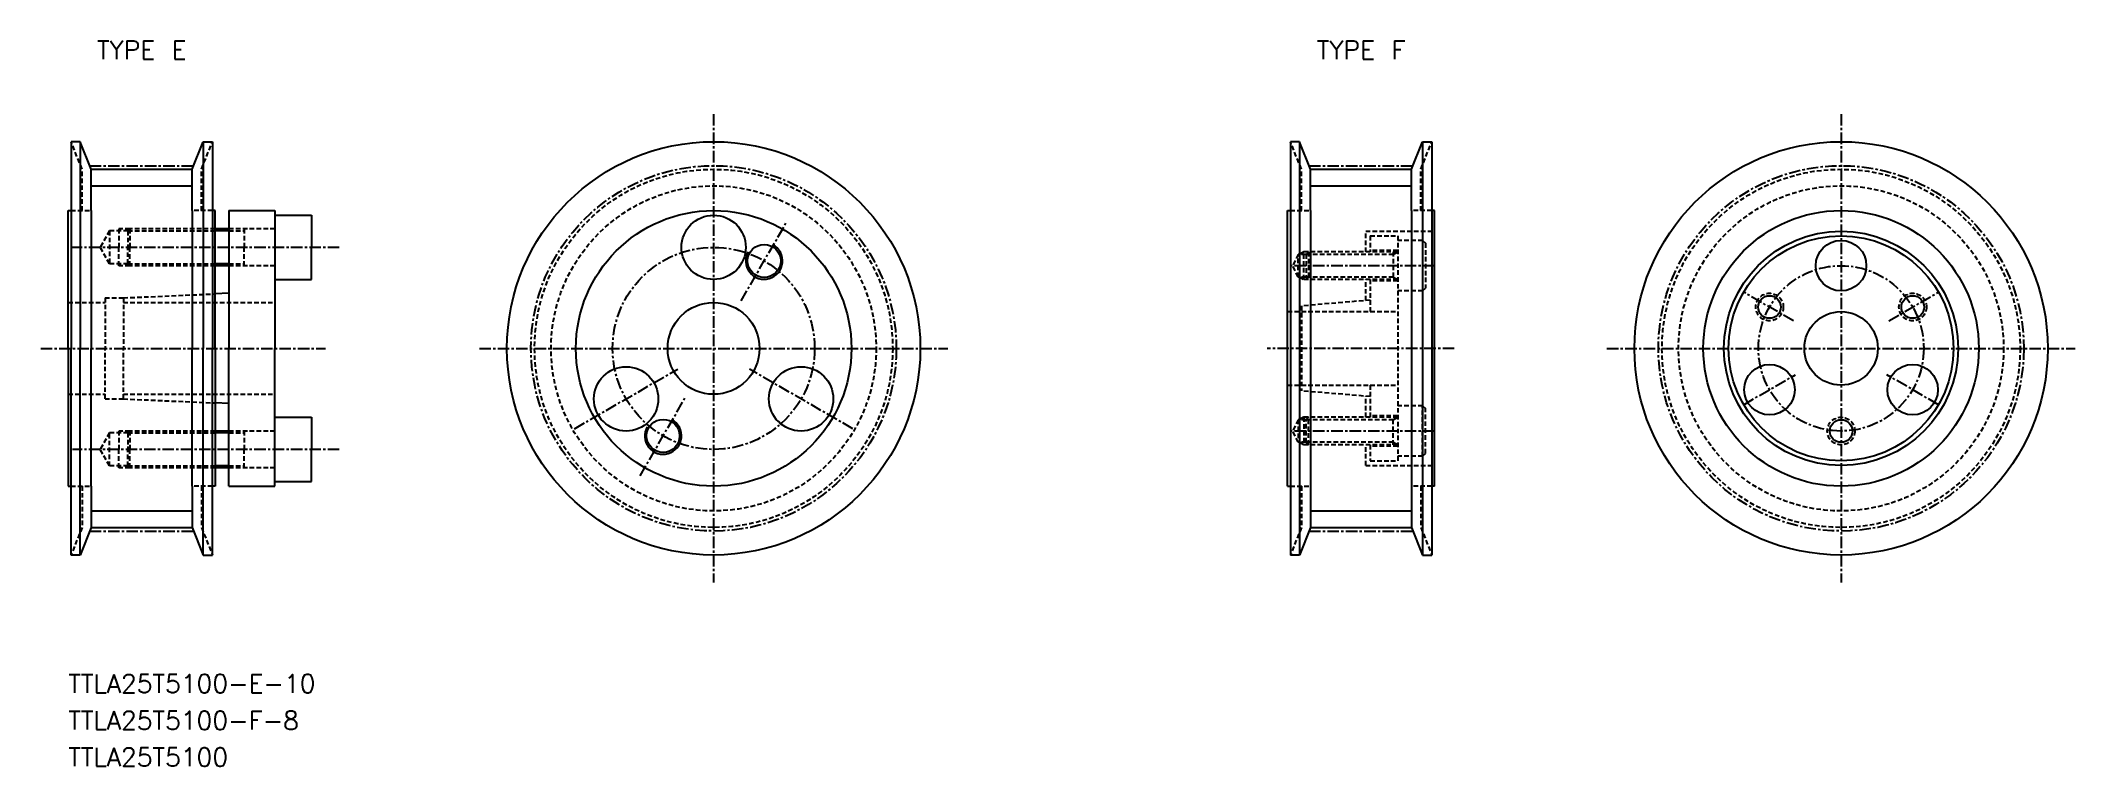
# Model space of a CAD drawing. Extents: x 3855 to 4076, y 16909 to 16988.
import ezdxf
from ezdxf.enums import TextEntityAlignment as Align

# ---------------------------------------------------------------- set-up
doc = ezdxf.new("R2010")
doc.units = 0
doc.linetypes.add('CENTER', pattern=[2, 1.25, -0.25, 0.25, -0.25])
doc.linetypes.add('DASHED', pattern=[0.75, 0.5, -0.25])
doc.layers.get('0').update_dxf_attribs({"linetype": 'CONTINUOUS'})
doc.layers.add('CENTER', color=1, linetype='CENTER')
doc.styles.add('MISUMI', font='txt.shx')

msp = doc.modelspace()

# ---------------------------------------------------------------- linework, layer by layer
at = {"color": 1, "linetype": 'CENTER'}
for p, q in [((3927.93, 16979.86), (3927.93, 16928.86)), ((4050.69, 16979.86), (4050.69, 16928.86)), ((3860, 16974.25), (3871.31, 16974.25)), ((3992.77, 16974.25), (4004.08, 16974.25)), ((3854.66, 16954.36), (3885.67, 16954.36)), ((3902.43, 16954.36), (3953.43, 16954.36)), ((4025.19, 16954.36), (4076.19, 16954.36)), ((3860, 16934.46), (3871.31, 16934.46)), ((3992.77, 16934.46), (4004.08, 16934.46))]:
    msp.add_line(p, q, dxfattribs=at)
at = {"color": 7, "linetype": 'CONTINUOUS'}
for p, q in [((3858.96, 16976.86), (3857.96, 16976.86)), ((3857.96, 16976.86), (3857.96, 16954.36)), ((3860.16, 16973.86), (3858.96, 16976.86)), ((3858.96, 16976.86), (3858.96, 16954.36)), ((3871.16, 16973.86), (3872.36, 16976.86)), ((3872.36, 16976.86), (3873.36, 16976.86)), ((3872.36, 16976.86), (3872.36, 16954.36)), ((3873.36, 16976.86), (3873.36, 16954.36)), ((3991.73, 16976.86), (3990.73, 16976.86)), ((3990.73, 16976.86), (3990.73, 16931.86)), ((3992.93, 16973.86), (3991.73, 16976.86)), ((3991.73, 16976.86), (3991.73, 16931.86)), ((4003.93, 16973.86), (4005.13, 16976.86)), ((4005.13, 16976.86), (4006.13, 16976.86)), ((4005.13, 16976.86), (4005.13, 16931.86)), ((4006.13, 16976.86), (4006.13, 16931.86)), ((3860.16, 16969.36), (3860.16, 16973.86)), ((3860.16, 16973.86), (3871.16, 16973.86)), ((3871.16, 16969.36), (3871.16, 16973.86)), ((3992.93, 16969.36), (3992.93, 16973.86)), ((3992.93, 16973.86), (4003.93, 16973.86)), ((4003.93, 16969.36), (4003.93, 16973.86)), ((3857.66, 16969.36), (3857.96, 16969.36)), ((3857.66, 16954.36), (3857.66, 16969.36)), ((3860.16, 16969.36), (3860.16, 16954.36)), ((3871.16, 16969.36), (3871.16, 16954.36)), ((3873.66, 16969.36), (3873.36, 16969.36)), ((3873.66, 16954.36), (3873.66, 16969.36)), ((3875.16, 16969.36), (3880.16, 16969.36)), ((3875.16, 16969.36), (3875.16, 16967.36)), ((3880.16, 16969.36), (3880.16, 16968.86)), ((3880.16, 16968.86), (3880.16, 16961.86)), ((3880.16, 16968.86), (3884.16, 16968.86)), ((3884.16, 16968.86), (3884.16, 16965.36)), ((3990.43, 16969.36), (3990.73, 16969.36)), ((3990.43, 16939.36), (3990.43, 16969.36)), ((3992.93, 16969.36), (3992.93, 16939.36)), ((4003.93, 16969.36), (4003.93, 16939.36)), ((4006.43, 16969.36), (4006.13, 16969.36)), ((4006.43, 16939.36), (4006.43, 16969.36)), ((3875.16, 16967.36), (3873.66, 16967.36)), ((3875.16, 16967.36), (3875.16, 16963.36)), ((3884.16, 16961.86), (3884.16, 16965.36)), ((3875.16, 16963.36), (3873.66, 16963.36)), ((3875.16, 16963.36), (3875.16, 16960.36)), ((3880.16, 16961.86), (3880.16, 16954.36)), ((3880.16, 16961.86), (3884.16, 16961.86)), ((3875.16, 16960.36), (3873.66, 16960.29)), ((3875.16, 16960.36), (3875.16, 16954.36)), ((3857.66, 16954.36), (3857.66, 16939.36)), ((3857.96, 16931.86), (3857.96, 16954.36)), ((3858.96, 16931.86), (3858.96, 16954.36)), ((3860.16, 16939.36), (3860.16, 16954.36)), ((3871.16, 16939.36), (3871.16, 16954.36)), ((3872.36, 16931.86), (3872.36, 16954.36)), ((3873.36, 16931.86), (3873.36, 16954.36)), ((3873.66, 16954.36), (3873.66, 16939.36)), ((3875.16, 16948.36), (3875.16, 16954.36)), ((3880.16, 16946.86), (3880.16, 16954.36)), ((3875.16, 16948.36), (3873.66, 16948.42)), ((3875.16, 16945.36), (3875.16, 16948.36)), ((3880.16, 16939.86), (3880.16, 16946.86)), ((3880.16, 16946.86), (3884.16, 16946.86)), ((3884.16, 16946.86), (3884.16, 16943.36)), ((3875.16, 16945.36), (3873.66, 16945.36)), ((3875.16, 16941.36), (3875.16, 16945.36)), ((3884.16, 16939.86), (3884.16, 16943.36)), ((3875.16, 16941.36), (3873.66, 16941.36)), ((3875.16, 16939.36), (3875.16, 16941.36)), ((3857.66, 16939.36), (3857.96, 16939.36)), ((3860.16, 16939.36), (3860.16, 16934.86)), ((3871.16, 16939.36), (3871.16, 16934.86)), ((3873.66, 16939.36), (3873.36, 16939.36)), ((3875.16, 16939.36), (3880.16, 16939.36)), ((3880.16, 16939.86), (3884.16, 16939.86)), ((3880.16, 16939.36), (3880.16, 16939.86)), ((3990.43, 16939.36), (3990.73, 16939.36)), ((3992.93, 16939.36), (3992.93, 16934.86)), ((4003.93, 16939.36), (4003.93, 16934.86)), ((4006.43, 16939.36), (4006.13, 16939.36)), ((3860.16, 16934.86), (3858.96, 16931.86)), ((3860.16, 16934.86), (3871.16, 16934.86)), ((3871.16, 16934.86), (3872.36, 16931.86)), ((3992.93, 16934.86), (3991.73, 16931.86)), ((3992.93, 16934.86), (4003.93, 16934.86)), ((4003.93, 16934.86), (4005.13, 16931.86)), ((3858.96, 16931.86), (3857.96, 16931.86)), ((3872.36, 16931.86), (3873.36, 16931.86)), ((3991.73, 16931.86), (3990.73, 16931.86)), ((4005.13, 16931.86), (4006.13, 16931.86))]:
    msp.add_line(p, q, dxfattribs=at)
at = {"color": 3, "linetype": 'DASHED'}
for p, q in [((3859.16, 16973.86), (3857.96, 16976.86)), ((3872.16, 16973.86), (3873.36, 16976.86)), ((3991.93, 16973.86), (3990.73, 16976.86)), ((4004.93, 16973.86), (4006.13, 16976.86)), ((3859.16, 16969.36), (3859.16, 16973.86)), ((3872.16, 16969.36), (3872.16, 16973.86)), ((3991.93, 16969.36), (3991.93, 16973.86)), ((4004.93, 16969.36), (4004.93, 16973.86)), ((3857.96, 16969.36), (3860.16, 16969.36)), ((3873.36, 16969.36), (3871.16, 16969.36)), ((3990.73, 16969.36), (3992.93, 16969.36)), ((4006.13, 16969.36), (4003.93, 16969.36)), ((3862.16, 16967.16), (3861.12, 16965.36)), ((3862.16, 16963.56), (3861.12, 16965.36)), ((3862.16, 16967.16), (3862.16, 16963.56)), ((3864.16, 16967.16), (3862.16, 16967.16)), ((3864.36, 16967.36), (3863.16, 16967.36)), ((3863.16, 16967.36), (3863.16, 16965.36)), ((3863.16, 16963.36), (3863.16, 16965.36)), ((3864.36, 16967.36), (3864.16, 16967.16)), ((3864.16, 16967.16), (3873.66, 16967.16)), ((3864.16, 16967.16), (3864.16, 16965.36)), ((3864.16, 16963.56), (3864.16, 16965.36)), ((3873.66, 16967.36), (3864.36, 16967.36)), ((3864.36, 16967.36), (3864.36, 16965.36)), ((3864.36, 16963.36), (3864.36, 16965.36)), ((3880.16, 16967.36), (3875.16, 16967.36)), ((3875.16, 16967.16), (3876.82, 16967.16)), ((3876.82, 16967.36), (3876.82, 16965.36)), ((3876.82, 16963.36), (3876.82, 16965.36)), ((3998.93, 16967.11), (4006.43, 16967.11)), ((3998.93, 16964.86), (3998.93, 16967.11)), ((3999.43, 16966.61), (4002.43, 16966.61)), ((3999.43, 16966.61), (3999.43, 16964.86)), ((4002.43, 16966.61), (4002.43, 16942.11)), ((4005.13, 16966.11), (4002.43, 16966.11)), ((4005.13, 16966.11), (4005.13, 16960.61)), ((4005.13, 16966.11), (4005.43, 16965.81)), ((4005.43, 16965.81), (4005.43, 16960.91)), ((3864.16, 16963.56), (3862.16, 16963.56)), ((3864.36, 16963.36), (3863.16, 16963.36)), ((3864.16, 16963.56), (3873.66, 16963.56)), ((3864.36, 16963.36), (3864.16, 16963.56)), ((3873.66, 16963.36), (3864.36, 16963.36)), ((3875.16, 16963.56), (3876.82, 16963.56)), ((3880.16, 16963.36), (3875.16, 16963.36)), ((3991.59, 16964.59), (3991, 16963.36)), ((3991.59, 16962.13), (3991, 16963.36)), ((3991.02, 16963.36), (3991.02, 16963.36)), ((3992.43, 16964.59), (3991.59, 16964.59)), ((3991.59, 16962.13), (3991.59, 16964.59)), ((3992.18, 16964.86), (3991.71, 16964.59)), ((3992.7, 16964.86), (3992.18, 16964.86)), ((3992.18, 16961.86), (3992.18, 16964.86)), ((3992.43, 16964.59), (3992.7, 16964.86)), ((4001.93, 16964.59), (3992.43, 16964.59)), ((3992.43, 16964.59), (3992.43, 16962.13)), ((4002.43, 16964.86), (3992.7, 16964.86)), ((3992.7, 16964.86), (3992.7, 16961.86)), ((4002.43, 16965.01), (3999.43, 16965.01)), ((4001.93, 16964.86), (4001.93, 16961.86)), ((4001.93, 16964.59), (4002.39, 16964.86)), ((3991.57, 16962.16), (3991.57, 16962.16)), ((3992.43, 16962.13), (3991.59, 16962.13)), ((3992.16, 16961.86), (3991.69, 16962.13)), ((3992.7, 16961.86), (3992.16, 16961.86)), ((4001.93, 16962.13), (3992.43, 16962.13)), ((3992.7, 16961.86), (3992.43, 16962.13)), ((4002.43, 16961.86), (3992.7, 16961.86)), ((3998.93, 16959.57), (3998.93, 16961.86)), ((3999.43, 16961.86), (3999.43, 16958.36)), ((4002.43, 16961.71), (3999.43, 16961.71)), ((4001.93, 16962.13), (4002.39, 16961.86)), ((4005.13, 16960.61), (4005.43, 16960.91)), ((3857.66, 16959.36), (3861.66, 16959.36)), ((3861.66, 16959.86), (3863.66, 16959.86)), ((3861.66, 16959.86), (3861.66, 16954.36)), ((3863.66, 16959.86), (3873.66, 16960.29)), ((3863.66, 16959.86), (3863.66, 16954.36)), ((3863.66, 16959.36), (3880.16, 16959.36)), ((3999.43, 16959.61), (3991.93, 16958.98)), ((3991.93, 16958.98), (3991.93, 16949.73)), ((4005.13, 16960.61), (4002.43, 16960.61)), ((3990.43, 16958.36), (3991.93, 16958.36)), ((3991.93, 16958.36), (4002.43, 16958.36)), ((3861.66, 16948.86), (3861.66, 16954.36)), ((3863.66, 16948.86), (3863.66, 16954.36)), ((3990.43, 16950.36), (3991.93, 16950.36)), ((3991.93, 16950.36), (4002.43, 16950.36)), ((3999.43, 16950.36), (3999.43, 16946.86)), ((3857.66, 16949.36), (3861.66, 16949.36)), ((3861.66, 16948.86), (3863.66, 16948.86)), ((3863.66, 16949.36), (3880.16, 16949.36)), ((3863.66, 16948.86), (3873.66, 16948.42)), ((3999.43, 16949.11), (3991.93, 16949.73)), ((3998.93, 16946.86), (3998.93, 16949.15)), ((4005.13, 16948.11), (4002.43, 16948.11)), ((4005.13, 16942.61), (4005.13, 16948.11)), ((4005.13, 16948.11), (4005.43, 16947.81)), ((4005.43, 16942.91), (4005.43, 16947.81)), ((3991.59, 16946.59), (3991, 16945.36)), ((3991.57, 16946.56), (3991.57, 16946.56)), ((3991.59, 16946.59), (3991.59, 16944.13)), ((3992.43, 16946.59), (3991.59, 16946.59)), ((3992.16, 16946.86), (3991.69, 16946.59)), ((3992.7, 16946.86), (3992.16, 16946.86)), ((3992.18, 16946.86), (3992.18, 16943.86)), ((3992.7, 16946.86), (3992.43, 16946.59)), ((4001.93, 16946.59), (3992.43, 16946.59)), ((3992.43, 16944.13), (3992.43, 16946.59)), ((4002.43, 16946.86), (3992.7, 16946.86)), ((3992.7, 16943.86), (3992.7, 16946.86)), ((4002.43, 16947.01), (3999.43, 16947.01)), ((4001.93, 16943.86), (4001.93, 16946.86)), ((4001.93, 16946.59), (4002.39, 16946.86)), ((3862.16, 16945.16), (3861.12, 16943.36)), ((3862.16, 16941.56), (3861.12, 16943.36)), ((3864.16, 16945.16), (3862.16, 16945.16)), ((3862.16, 16941.56), (3862.16, 16945.16)), ((3864.36, 16945.36), (3863.16, 16945.36)), ((3863.16, 16945.36), (3863.16, 16943.36)), ((3863.16, 16941.36), (3863.16, 16943.36)), ((3864.36, 16945.36), (3864.16, 16945.16)), ((3864.16, 16945.16), (3873.66, 16945.16)), ((3864.16, 16945.16), (3864.16, 16943.36)), ((3864.16, 16941.56), (3864.16, 16943.36)), ((3873.66, 16945.36), (3864.36, 16945.36)), ((3864.36, 16945.36), (3864.36, 16943.36)), ((3864.36, 16941.36), (3864.36, 16943.36)), ((3880.16, 16945.36), (3875.16, 16945.36)), ((3875.16, 16945.16), (3876.82, 16945.16)), ((3876.82, 16945.36), (3876.82, 16943.36)), ((3876.82, 16941.36), (3876.82, 16943.36)), ((3991.59, 16944.13), (3991, 16945.36)), ((3991.02, 16945.36), (3991.02, 16945.36)), ((3992.43, 16944.13), (3991.59, 16944.13)), ((3992.18, 16943.86), (3991.71, 16944.13)), ((3992.7, 16943.86), (3992.18, 16943.86)), ((4001.93, 16944.13), (3992.43, 16944.13)), ((3992.43, 16944.13), (3992.7, 16943.86)), ((4002.43, 16943.86), (3992.7, 16943.86)), ((3998.93, 16941.61), (3998.93, 16943.86)), ((3999.43, 16943.86), (3999.43, 16942.11)), ((4002.43, 16943.71), (3999.43, 16943.71)), ((4001.93, 16944.13), (4002.39, 16943.86)), ((3864.16, 16941.56), (3862.16, 16941.56)), ((3864.36, 16941.36), (3863.16, 16941.36)), ((3864.16, 16941.56), (3873.66, 16941.56)), ((3864.36, 16941.36), (3864.16, 16941.56)), ((3873.66, 16941.36), (3864.36, 16941.36)), ((3875.16, 16941.56), (3876.82, 16941.56)), ((3880.16, 16941.36), (3875.16, 16941.36)), ((3998.93, 16941.61), (4006.43, 16941.61)), ((3999.43, 16942.11), (4002.43, 16942.11)), ((4005.13, 16942.61), (4002.43, 16942.61)), ((4005.13, 16942.61), (4005.43, 16942.91)), ((3857.96, 16939.36), (3860.16, 16939.36)), ((3859.16, 16939.36), (3859.16, 16934.86)), ((3873.36, 16939.36), (3871.16, 16939.36)), ((3872.16, 16939.36), (3872.16, 16934.86)), ((3990.73, 16939.36), (3992.93, 16939.36)), ((3991.93, 16939.36), (3991.93, 16934.86)), ((4006.13, 16939.36), (4003.93, 16939.36)), ((4004.93, 16939.36), (4004.93, 16934.86)), ((3859.16, 16934.86), (3857.96, 16931.86)), ((3872.16, 16934.86), (3873.36, 16931.86)), ((3991.93, 16934.86), (3990.73, 16931.86)), ((4004.93, 16934.86), (4006.13, 16931.86))]:
    msp.add_line(p, q, dxfattribs=at)
at = {"color": 3, "linetype": 'CONTINUOUS'}
for p, q in [((3860.16, 16972.06), (3871.16, 16972.06)), ((3992.93, 16972.06), (4003.93, 16972.06)), ((3860.16, 16936.66), (3871.16, 16936.66)), ((3992.93, 16936.66), (4003.93, 16936.66))]:
    msp.add_line(p, q, dxfattribs=at)
at = {"color": 3}
for p, q in [((3875.16, 16967.16), (3873.66, 16967.16)), ((3875.16, 16963.56), (3873.66, 16963.56)), ((3875.16, 16945.16), (3873.66, 16945.16)), ((3875.16, 16941.56), (3873.66, 16941.56))]:
    msp.add_line(p, q, dxfattribs=at)
at = {"color": 7, "linetype": 'CONTINUOUS'}
for centre, radius in [((3927.93, 16954.36), 22.5), ((4050.69, 16954.36), 22.5), ((3927.93, 16954.36), 15), ((3927.93, 16954.36), 15), ((3927.93, 16954.36), 15), ((3927.93, 16954.36), 15), ((3927.93, 16965.36), 3.5), ((4050.69, 16954.36), 15), ((4050.69, 16954.36), 15), ((4050.69, 16954.36), 15), ((4050.69, 16954.36), 15), ((3933.43, 16963.88), 1.8), ((4050.69, 16954.36), 12.75), ((4050.69, 16954.36), 12.25), ((4050.69, 16963.36), 2.75), ((3927.93, 16954.36), 5), ((4042.9, 16958.86), 1.23), ((4058.49, 16958.86), 1.23), ((4050.69, 16954.36), 4), ((3918.4, 16948.86), 3.5), ((3937.45, 16948.86), 3.5), ((4042.9, 16949.86), 2.75), ((4058.49, 16949.86), 2.75), ((3922.43, 16944.83), 1.8), ((4050.69, 16945.36), 1.23)]:
    msp.add_circle(centre, radius, dxfattribs=at)
at = {"color": 1, "linetype": 'CENTER'}
for centre in [(3927.93, 16954.36), (4050.69, 16954.36)]:
    msp.add_circle(centre, 19.89, dxfattribs=at)
at = {"color": 3, "linetype": 'DASHED'}
for centre, radius in [((3927.93, 16954.36), 19.5), ((3927.93, 16954.36), 17.7), ((4050.69, 16954.36), 19.5), ((4050.69, 16954.36), 17.7), ((4042.9, 16958.86), 1.5), ((4058.49, 16958.86), 1.5), ((4050.69, 16945.36), 1.5)]:
    msp.add_circle(centre, radius, dxfattribs=at)
at = {"color": 3, "linetype": 'CONTINUOUS'}
for centre in [(3933.43, 16963.88), (3922.43, 16944.83)]:
    msp.add_arc(centre, 2, 150, 62, dxfattribs=at)
at = {"layer": 'CENTER', "color": 1, "linetype": 'CENTER'}
for p, q in [((3927.93, 16971.86), (3927.93, 16958.86)), ((3930.93, 16959.55), (3935.93, 16968.21)), ((3887.16, 16965.36), (3858.12, 16965.36)), ((4006.43, 16963.36), (3990.55, 16963.36)), ((4045.5, 16957.36), (4040.09, 16960.48)), ((4055.89, 16957.36), (4061.3, 16960.48)), ((4008.56, 16954.36), (3988.19, 16954.36)), ((3912.77, 16945.61), (3924.03, 16952.11)), ((3943.08, 16945.61), (3931.82, 16952.11)), ((4040.09, 16948.23), (4045.71, 16951.48)), ((4061.3, 16948.23), (4055.67, 16951.48)), ((3919.93, 16940.5), (3924.93, 16949.16)), ((3887.16, 16943.36), (3858.12, 16943.36)), ((4006.43, 16945.36), (3990.55, 16945.36))]:
    msp.add_line(p, q, dxfattribs=at)
for centre, radius in [((3927.93, 16954.36), 11), ((4050.69, 16954.36), 9)]:
    msp.add_circle(centre, radius, dxfattribs=at)

# ---------------------------------------------------------------- texts
at = {"color": 7, "linetype": 'CONTINUOUS', "style": 'MISUMI'}
for s, p in [('TYPE E', (3865.66, 16986.86)), ('TYPE F', (3998.43, 16986.86))]:
    msp.add_text(s, height=2, dxfattribs=at).set_placement(p, align=Align.MIDDLE_CENTER)
for s, p in [('TTLA25T5100-E-10', (3857.66, 16916.86)), ('TTLA25T5100-F-8', (3857.66, 16912.86)), ('TTLA25T5100', (3857.66, 16908.86))]:
    msp.add_text(s, height=2, dxfattribs=at).set_placement(p)

doc.saveas('drawing.dxf')
